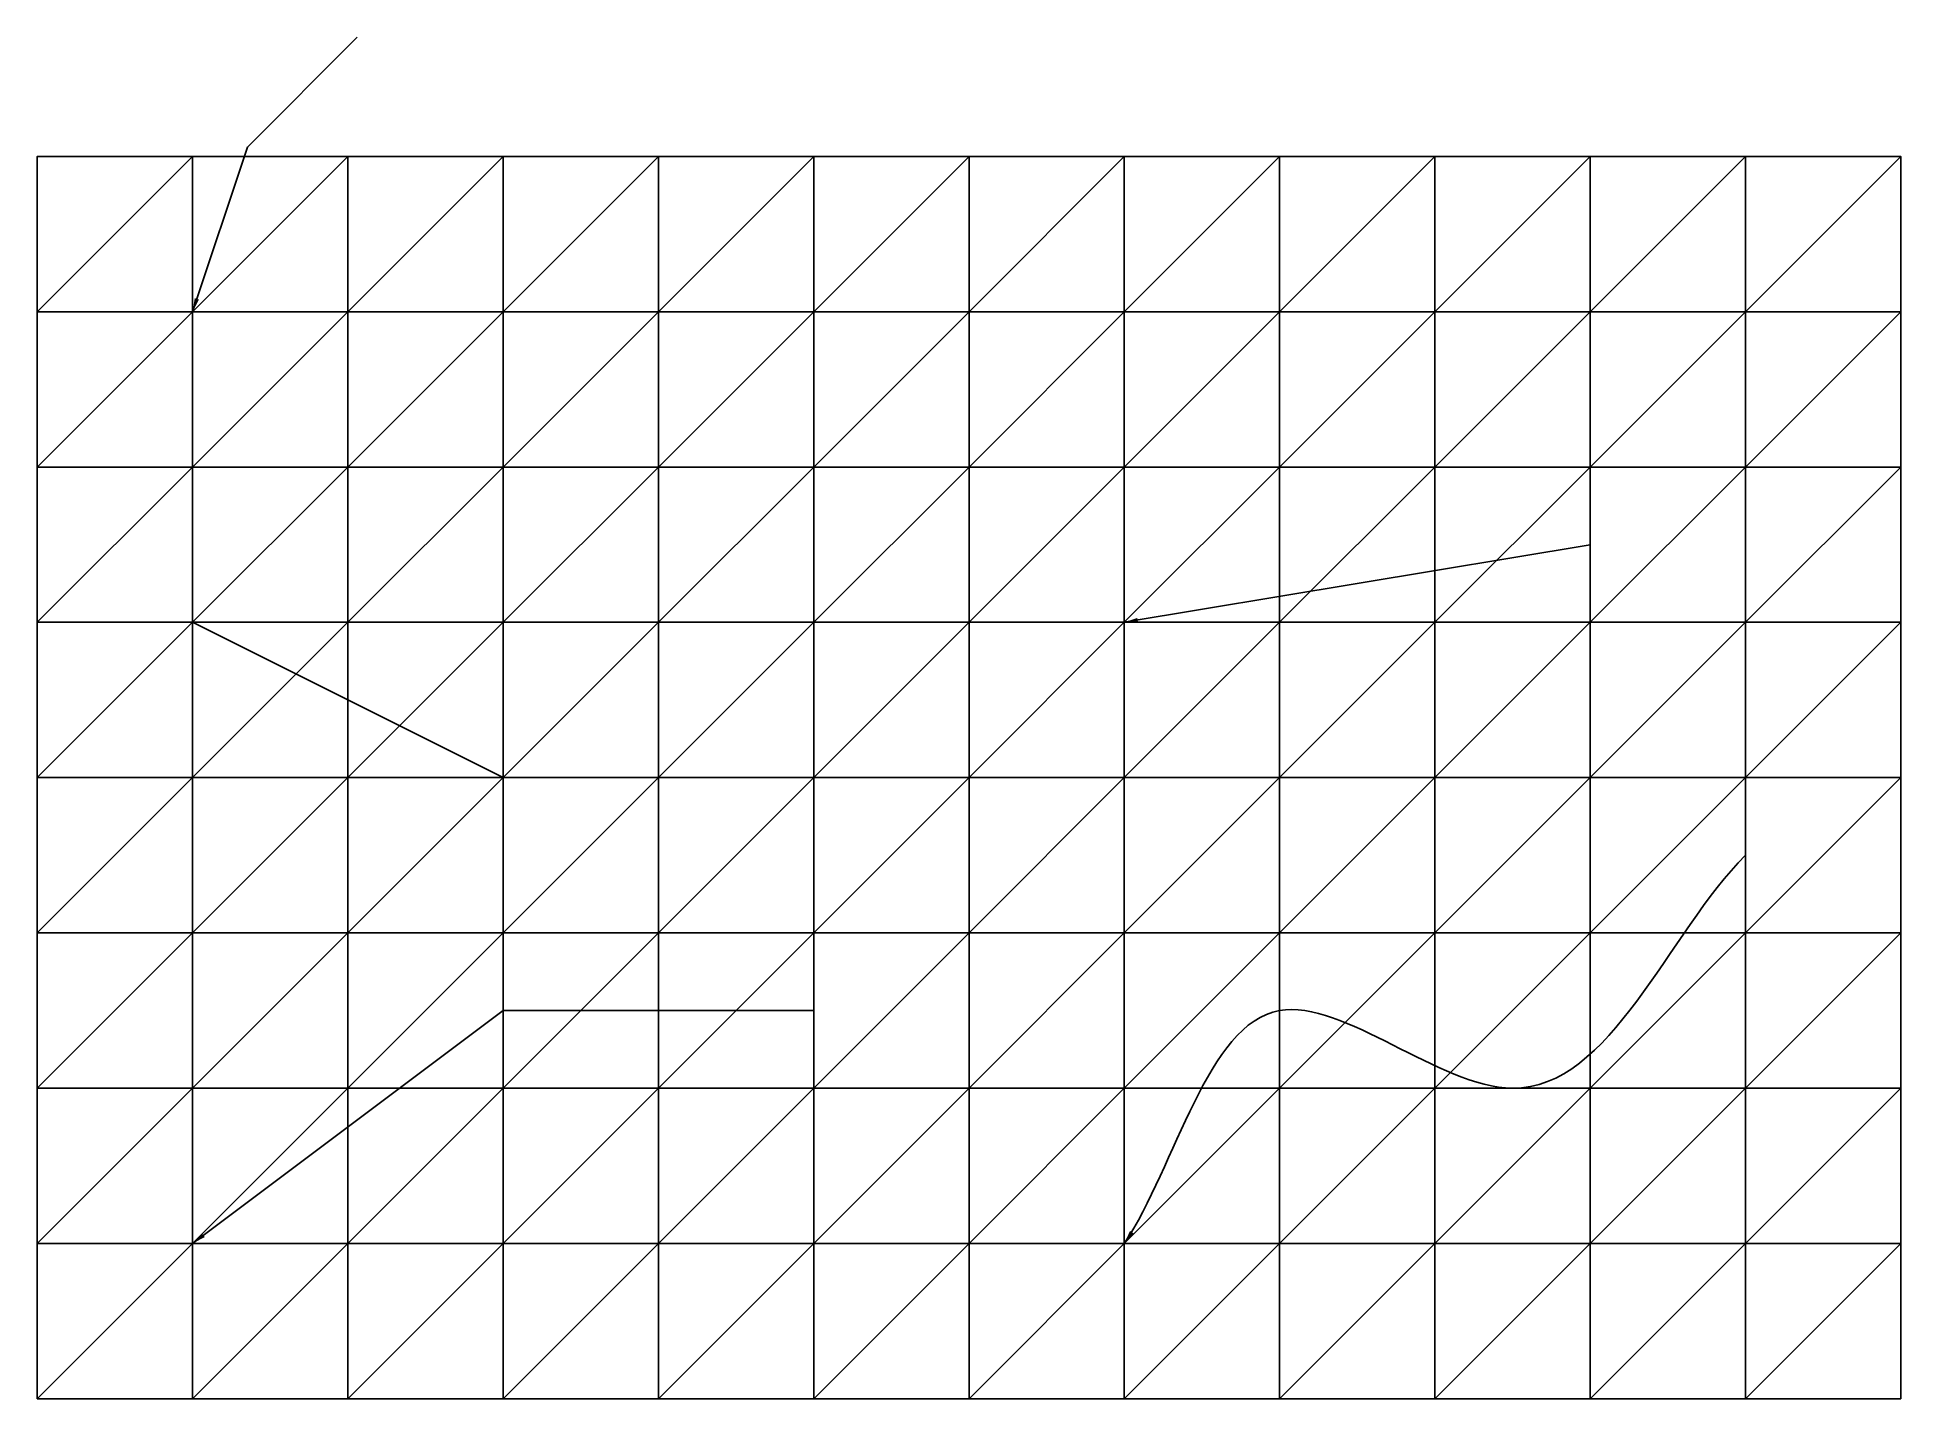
# Model space of a CAD drawing. Header units: metres. Extents: x -2 to 22, y -2 to 15.5.
import ezdxf

# ---------------------------------------------------------------- set-up
doc = ezdxf.new("R2010")
doc.units = ezdxf.units.M
doc.styles.add('OpenSansCondensed-Light', font='OpenSansCondensed-Light.ttf')
doc.dimstyles.new('EZDXF', dxfattribs={"dimtxt": 0.25, "dimasz": 0.175, "dimexe": 0.375, "dimexo": 0.125, "dimgap": 0.1, "dimtad": 1, "dimlfac": 100, "dimzin": 12, "dimdsep": 46, "dimtxsty": 'OpenSansCondensed-Light', "dimblk": 'ARCHTICK', "dimcen": 2.5, "dimazin": 3, "dimtfac": 0.5, "dimtmove": 2, "dimatfit": 3})

# ---------------------------------------------------------------- blocks, each defined once
blk = doc.blocks.new('_ARCHTICK')
at = {"color": 0, "linetype": 'BYBLOCK', "const_width": 0.15}
blk.add_lwpolyline([(-0.5, -0.5), (0.5, 0.5)], dxfattribs=at)
blk = doc.blocks.new('CALLOUT')
at = {"color": 2}
blk.add_leader([(0, 0), (2, 1), (4, 1)], dimstyle='EZDXF', dxfattribs=at)

msp = doc.modelspace()

# ---------------------------------------------------------------- linework, layer by layer
at = {"layer": 'Surface', "color": 8}
for points in [[(-2, 12, 0.591), (0, 12, 0.9), (0, 14, 1.05)], [(-2, 12, 0.591), (0, 14, 1.05), (-2, 14, 0.741)], [(0, 12, 0.9), (2, 12, 1.209), (2, 14, 1.359)], [(0, 12, 0.9), (2, 14, 1.359), (0, 14, 1.05)], [(2, 12, 1.209), (4, 12, 1.386), (4, 14, 1.536)], [(2, 12, 1.209), (4, 14, 1.536), (2, 14, 1.359)], [(4, 12, 1.386), (6, 12, 1.355), (6, 14, 1.505)], [(4, 12, 1.386), (6, 14, 1.505), (4, 14, 1.536)], [(6, 12, 1.355), (8, 12, 1.129), (8, 14, 1.279)], [(6, 12, 1.355), (8, 14, 1.279), (6, 14, 1.505)], [(8, 12, 1.129), (10, 12, 0.805), (10, 14, 0.955)], [(8, 12, 1.129), (10, 14, 0.955), (8, 14, 1.279)], [(10, 12, 0.805), (12, 12, 0.522), (12, 14, 0.672)], [(10, 12, 0.805), (12, 14, 0.672), (10, 14, 0.955)], [(12, 12, 0.522), (14, 12, 0.401), (14, 14, 0.551)], [(12, 12, 0.522), (14, 14, 0.551), (12, 14, 0.672)], [(14, 12, 0.401), (16, 12, 0.493), (16, 14, 0.643)], [(14, 12, 0.401), (16, 14, 0.643), (14, 14, 0.551)], [(16, 12, 0.493), (18, 12, 0.76), (18, 14, 0.91)], [(16, 12, 0.493), (18, 14, 0.91), (16, 14, 0.643)], [(18, 12, 0.76), (20, 12, 1.087), (20, 14, 1.237)], [(18, 12, 0.76), (20, 14, 1.237), (18, 14, 0.91)], [(20, 12, 1.087), (22, 12, 1.334), (22, 14, 1.484)], [(20, 12, 1.087), (22, 14, 1.484), (20, 14, 1.237)], [(-2, 10, 0.441), (0, 10, 0.75), (0, 12, 0.9)], [(-2, 10, 0.441), (0, 12, 0.9), (-2, 12, 0.591)], [(0, 10, 0.75), (2, 10, 1.059), (2, 12, 1.209)], [(0, 10, 0.75), (2, 12, 1.209), (0, 12, 0.9)], [(2, 10, 1.059), (4, 10, 1.236), (4, 12, 1.386)], [(2, 10, 1.059), (4, 12, 1.386), (2, 12, 1.209)], [(4, 10, 1.236), (6, 10, 1.205), (6, 12, 1.355)], [(4, 10, 1.236), (6, 12, 1.355), (4, 12, 1.386)], [(6, 10, 1.205), (8, 10, 0.979), (8, 12, 1.129)], [(6, 10, 1.205), (8, 12, 1.129), (6, 12, 1.355)], [(8, 10, 0.979), (10, 10, 0.655), (10, 12, 0.805)], [(8, 10, 0.979), (10, 12, 0.805), (8, 12, 1.129)], [(10, 10, 0.655), (12, 10, 0.372), (12, 12, 0.522)], [(10, 10, 0.655), (12, 12, 0.522), (10, 12, 0.805)], [(12, 10, 0.372), (14, 10, 0.251), (14, 12, 0.401)], [(12, 10, 0.372), (14, 12, 0.401), (12, 12, 0.522)], [(14, 10, 0.251), (16, 10, 0.343), (16, 12, 0.493)], [(14, 10, 0.251), (16, 12, 0.493), (14, 12, 0.401)], [(16, 10, 0.343), (18, 10, 0.61), (18, 12, 0.76)], [(16, 10, 0.343), (18, 12, 0.76), (16, 12, 0.493)], [(18, 10, 0.61), (20, 10, 0.937), (20, 12, 1.087)], [(18, 10, 0.61), (20, 12, 1.087), (18, 12, 0.76)], [(20, 10, 0.937), (22, 10, 1.184), (22, 12, 1.334)], [(20, 10, 0.937), (22, 12, 1.334), (20, 12, 1.087)], [(-2, 8, 0.291), (0, 8, 0.6), (0, 10, 0.75)], [(-2, 8, 0.291), (0, 10, 0.75), (-2, 10, 0.441)], [(0, 8, 0.6), (2, 8, 0.909), (2, 10, 1.059)], [(0, 8, 0.6), (2, 10, 1.059), (0, 10, 0.75)], [(2, 8, 0.909), (4, 8, 1.086), (4, 10, 1.236)], [(2, 8, 0.909), (4, 10, 1.236), (2, 10, 1.059)], [(4, 8, 1.086), (6, 8, 1.055), (6, 10, 1.205)], [(4, 8, 1.086), (6, 10, 1.205), (4, 10, 1.236)], [(6, 8, 1.055), (8, 8, 0.829), (8, 10, 0.979)], [(6, 8, 1.055), (8, 10, 0.979), (6, 10, 1.205)], [(8, 8, 0.829), (10, 8, 0.505), (10, 10, 0.655)], [(8, 8, 0.829), (10, 10, 0.655), (8, 10, 0.979)], [(10, 8, 0.505), (12, 8, 0.222), (12, 10, 0.372)], [(10, 8, 0.505), (12, 10, 0.372), (10, 10, 0.655)], [(12, 8, 0.222), (14, 8, 0.101), (14, 10, 0.251)], [(12, 8, 0.222), (14, 10, 0.251), (12, 10, 0.372)], [(14, 8, 0.101), (16, 8, 0.193), (16, 10, 0.343)], [(14, 8, 0.101), (16, 10, 0.343), (14, 10, 0.251)], [(16, 8, 0.193), (18, 8, 0.46), (18, 10, 0.61)], [(16, 8, 0.193), (18, 10, 0.61), (16, 10, 0.343)], [(18, 8, 0.46), (20, 8, 0.787), (20, 10, 0.937)], [(18, 8, 0.46), (20, 10, 0.937), (18, 10, 0.61)], [(20, 8, 0.787), (22, 8, 1.034), (22, 10, 1.184)], [(20, 8, 0.787), (22, 10, 1.184), (20, 10, 0.937)], [(-2, 6, 0.141), (0, 6, 0.45), (0, 8, 0.6)], [(-2, 6, 0.141), (0, 8, 0.6), (-2, 8, 0.291)], [(0, 6, 0.45), (2, 6, 0.759), (2, 8, 0.909)], [(0, 6, 0.45), (2, 8, 0.909), (0, 8, 0.6)], [(2, 6, 0.759), (4, 6, 0.936), (4, 8, 1.086)], [(2, 6, 0.759), (4, 8, 1.086), (2, 8, 0.909)], [(4, 6, 0.936), (6, 6, 0.905), (6, 8, 1.055)], [(4, 6, 0.936), (6, 8, 1.055), (4, 8, 1.086)], [(6, 6, 0.905), (8, 6, 0.679), (8, 8, 0.829)], [(6, 6, 0.905), (8, 8, 0.829), (6, 8, 1.055)], [(8, 6, 0.679), (10, 6, 0.355), (10, 8, 0.505)], [(8, 6, 0.679), (10, 8, 0.505), (8, 8, 0.829)], [(10, 6, 0.355), (12, 6, 0.072), (12, 8, 0.222)], [(10, 6, 0.355), (12, 8, 0.222), (10, 8, 0.505)], [(12, 6, 0.072), (14, 6, -0.049), (14, 8, 0.101)], [(12, 6, 0.072), (14, 8, 0.101), (12, 8, 0.222)], [(14, 6, -0.049), (16, 6, 0.043), (16, 8, 0.193)], [(14, 6, -0.049), (16, 8, 0.193), (14, 8, 0.101)], [(16, 6, 0.043), (18, 6, 0.31), (18, 8, 0.46)], [(16, 6, 0.043), (18, 8, 0.46), (16, 8, 0.193)], [(18, 6, 0.31), (20, 6, 0.637), (20, 8, 0.787)], [(18, 6, 0.31), (20, 8, 0.787), (18, 8, 0.46)], [(20, 6, 0.637), (22, 6, 0.884), (22, 8, 1.034)], [(20, 6, 0.637), (22, 8, 1.034), (20, 8, 0.787)], [(-2, 4, -0.009), (0, 4, 0.3), (0, 6, 0.45)], [(-2, 4, -0.009), (0, 6, 0.45), (-2, 6, 0.141)], [(0, 4, 0.3), (2, 4, 0.609), (2, 6, 0.759)], [(0, 4, 0.3), (2, 6, 0.759), (0, 6, 0.45)], [(2, 4, 0.609), (4, 4, 0.786), (4, 6, 0.936)], [(2, 4, 0.609), (4, 6, 0.936), (2, 6, 0.759)], [(4, 4, 0.786), (6, 4, 0.755), (6, 6, 0.905)], [(4, 4, 0.786), (6, 6, 0.905), (4, 6, 0.936)], [(6, 4, 0.755), (8, 4, 0.529), (8, 6, 0.679)], [(6, 4, 0.755), (8, 6, 0.679), (6, 6, 0.905)], [(8, 4, 0.529), (10, 4, 0.205), (10, 6, 0.355)], [(8, 4, 0.529), (10, 6, 0.355), (8, 6, 0.679)], [(10, 4, 0.205), (12, 4, -0.078), (12, 6, 0.072)], [(10, 4, 0.205), (12, 6, 0.072), (10, 6, 0.355)], [(12, 4, -0.078), (14, 4, -0.199), (14, 6, -0.049)], [(12, 4, -0.078), (14, 6, -0.049), (12, 6, 0.072)], [(14, 4, -0.199), (16, 4, -0.107), (16, 6, 0.043)], [(14, 4, -0.199), (16, 6, 0.043), (14, 6, -0.049)], [(16, 4, -0.107), (18, 4, 0.16), (18, 6, 0.31)], [(16, 4, -0.107), (18, 6, 0.31), (16, 6, 0.043)], [(18, 4, 0.16), (20, 4, 0.487), (20, 6, 0.637)], [(18, 4, 0.16), (20, 6, 0.637), (18, 6, 0.31)], [(20, 4, 0.487), (22, 4, 0.734), (22, 6, 0.884)], [(20, 4, 0.487), (22, 6, 0.884), (20, 6, 0.637)], [(-2, 2, -0.159), (0, 2, 0.15), (0, 4, 0.3)], [(-2, 2, -0.159), (0, 4, 0.3), (-2, 4, -0.009)], [(0, 2, 0.15), (2, 2, 0.459), (2, 4, 0.609)], [(0, 2, 0.15), (2, 4, 0.609), (0, 4, 0.3)], [(2, 2, 0.459), (4, 2, 0.636), (4, 4, 0.786)], [(2, 2, 0.459), (4, 4, 0.786), (2, 4, 0.609)], [(4, 2, 0.636), (6, 2, 0.605), (6, 4, 0.755)], [(4, 2, 0.636), (6, 4, 0.755), (4, 4, 0.786)], [(6, 2, 0.605), (8, 2, 0.379), (8, 4, 0.529)], [(6, 2, 0.605), (8, 4, 0.529), (6, 4, 0.755)], [(8, 2, 0.379), (10, 2, 0.055), (10, 4, 0.205)], [(8, 2, 0.379), (10, 4, 0.205), (8, 4, 0.529)], [(10, 2, 0.055), (12, 2, -0.228), (12, 4, -0.078)], [(10, 2, 0.055), (12, 4, -0.078), (10, 4, 0.205)], [(12, 2, -0.228), (14, 2, -0.349), (14, 4, -0.199)], [(12, 2, -0.228), (14, 4, -0.199), (12, 4, -0.078)], [(14, 2, -0.349), (16, 2, -0.257), (16, 4, -0.107)], [(14, 2, -0.349), (16, 4, -0.107), (14, 4, -0.199)], [(16, 2, -0.257), (18, 2, 0.01), (18, 4, 0.16)], [(16, 2, -0.257), (18, 4, 0.16), (16, 4, -0.107)], [(18, 2, 0.01), (20, 2, 0.337), (20, 4, 0.487)], [(18, 2, 0.01), (20, 4, 0.487), (18, 4, 0.16)], [(20, 2, 0.337), (22, 2, 0.584), (22, 4, 0.734)], [(20, 2, 0.337), (22, 4, 0.734), (20, 4, 0.487)], [(-2, 0, -0.309), (0, 0), (0, 2, 0.15)], [(-2, 0, -0.309), (0, 2, 0.15), (-2, 2, -0.159)], [(0, 0), (2, 0, 0.309), (2, 2, 0.459)], [(0, 0), (2, 2, 0.459), (0, 2, 0.15)], [(2, 0, 0.309), (4, 0, 0.486), (4, 2, 0.636)], [(2, 0, 0.309), (4, 2, 0.636), (2, 2, 0.459)], [(4, 0, 0.486), (6, 0, 0.455), (6, 2, 0.605)], [(4, 0, 0.486), (6, 2, 0.605), (4, 2, 0.636)], [(6, 0, 0.455), (8, 0, 0.229), (8, 2, 0.379)], [(6, 0, 0.455), (8, 2, 0.379), (6, 2, 0.605)], [(8, 0, 0.229), (10, 0, -0.095), (10, 2, 0.055)], [(8, 0, 0.229), (10, 2, 0.055), (8, 2, 0.379)], [(10, 0, -0.095), (12, 0, -0.378), (12, 2, -0.228)], [(10, 0, -0.095), (12, 2, -0.228), (10, 2, 0.055)], [(12, 0, -0.378), (14, 0, -0.499), (14, 2, -0.349)], [(12, 0, -0.378), (14, 2, -0.349), (12, 2, -0.228)], [(14, 0, -0.499), (16, 0, -0.407), (16, 2, -0.257)], [(14, 0, -0.499), (16, 2, -0.257), (14, 2, -0.349)], [(16, 0, -0.407), (18, 0, -0.14), (18, 2, 0.01)], [(16, 0, -0.407), (18, 2, 0.01), (16, 2, -0.257)], [(18, 0, -0.14), (20, 0, 0.187), (20, 2, 0.337)], [(18, 0, -0.14), (20, 2, 0.337), (18, 2, 0.01)], [(20, 0, 0.187), (22, 0, 0.434), (22, 2, 0.584)], [(20, 0, 0.187), (22, 2, 0.584), (20, 2, 0.337)], [(-2, -2, -0.459), (0, -2, -0.15), (0, 0)], [(-2, -2, -0.459), (0, 0), (-2, 0, -0.309)], [(0, -2, -0.15), (2, -2, 0.159), (2, 0, 0.309)], [(0, -2, -0.15), (2, 0, 0.309), (0, 0)], [(2, -2, 0.159), (4, -2, 0.336), (4, 0, 0.486)], [(2, -2, 0.159), (4, 0, 0.486), (2, 0, 0.309)], [(4, -2, 0.336), (6, -2, 0.305), (6, 0, 0.455)], [(4, -2, 0.336), (6, 0, 0.455), (4, 0, 0.486)], [(6, -2, 0.305), (8, -2, 0.079), (8, 0, 0.229)], [(6, -2, 0.305), (8, 0, 0.229), (6, 0, 0.455)], [(8, -2, 0.079), (10, -2, -0.245), (10, 0, -0.095)], [(8, -2, 0.079), (10, 0, -0.095), (8, 0, 0.229)], [(10, -2, -0.245), (12, -2, -0.528), (12, 0, -0.378)], [(10, -2, -0.245), (12, 0, -0.378), (10, 0, -0.095)], [(12, -2, -0.528), (14, -2, -0.649), (14, 0, -0.499)], [(12, -2, -0.528), (14, 0, -0.499), (12, 0, -0.378)], [(14, -2, -0.649), (16, -2, -0.557), (16, 0, -0.407)], [(14, -2, -0.649), (16, 0, -0.407), (14, 0, -0.499)], [(16, -2, -0.557), (18, -2, -0.29), (18, 0, -0.14)], [(16, -2, -0.557), (18, 0, -0.14), (16, 0, -0.407)], [(18, -2, -0.29), (20, -2, 0.037), (20, 0, 0.187)], [(18, -2, -0.29), (20, 0, 0.187), (18, 0, -0.14)], [(20, -2, 0.037), (22, -2, 0.284), (22, 0, 0.434)], [(20, -2, 0.037), (22, 0, 0.434), (20, 0, 0.187)]]:
    msp.add_3dface(points, dxfattribs=at)

# ---------------------------------------------------------------- block references
at = {"rotation": 45}
msp.add_blockref('CALLOUT', (0, 12), dxfattribs=at)

# ---------------------------------------------------------------- leaders
at = {"color": 6}
msp.add_leader([(12, 8, 3), (18, 9, 3)], dimstyle='EZDXF', dxfattribs=at)
at = {"color": 3, "has_arrowhead": 0}
msp.add_leader([(0, 8), (4, 6), (8, 6)], dimstyle='EZDXF', dxfattribs=at)
at = {"color": 5, "path_type": 1}
msp.add_leader([(12, 0), (14, 3), (17, 2), (20, 5)], dimstyle='EZDXF', dxfattribs=at)
at = {"color": 1}
msp.add_leader([(0, 0), (4, 3), (8, 3)], dimstyle='EZDXF', dxfattribs=at)

doc.saveas('drawing.dxf')
